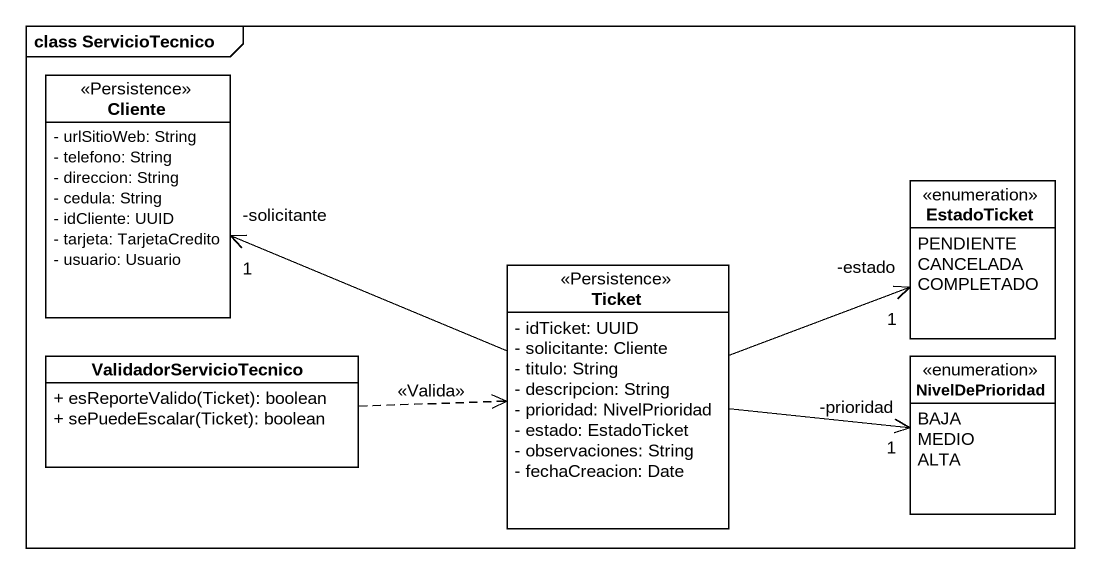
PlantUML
@startuml
mainframe class ServicioTecnico
hide circle
hide empty members
skinparam classAttributeIconSize 0
class Cliente <<Persistence>> {
  - urlSitioWeb: String
  - telefono: String
  - direccion: String
  - cedula: String
  - idCliente: UUID
  - tarjeta: TarjetaCredito
  - usuario: Usuario
}
enum EstadoTicket {
  PENDIENTE
  CANCELADA
  COMPLETADO
}
class Ticket <<Persistence>> {
  - idTicket: UUID
  - solicitante: Cliente
  - titulo: String
  - descripcion: String
  - prioridad: NivelPrioridad
  - estado: EstadoTicket
  - observaciones: String
  - fechaCreacion: Date
}
class ValidadorServicioTecnico {
  + esReporteValido(Ticket): boolean
  + sePuedeEscalar(Ticket): boolean
}
enum NivelDePrioridad {
  BAJA
  MEDIO
  ALTA
}
Cliente "-solicitante\n1" <-right- Ticket
Ticket -right-> "-estado\n1" EstadoTicket
Ticket -right-> "-prioridad\n1" NivelDePrioridad
ValidadorServicioTecnico .right.> Ticket : <<Valida>>
@enduml
